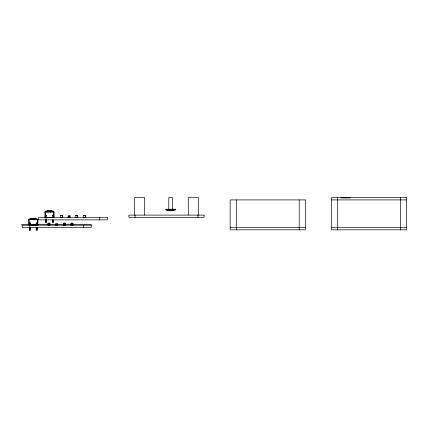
<?xml version="1.0" encoding="UTF-8"?>
<svg xmlns="http://www.w3.org/2000/svg" width="428" height="428" viewBox="0 0 428 428"><rect width="100%" height="100%" fill="white"/><g stroke="black" fill="none" stroke-linecap="round" stroke-linejoin="round"><path stroke-width="0.64" d="M340.955 197.918L350.163 197.918M331.422 199.913L406.6 199.913M165.588 209.206L175.715 209.206M165.588 209.667L175.715 209.667M166.048 210.432L175.255 210.432M46.973 210.817L52.023 210.817M167.583 210.742L173.72 210.742M46.818 210.967L52.173 210.967M45.678 211.122L47.176 211.122M51.815 211.122L53.313 211.122M44.913 211.887L54.078 211.887L54.099 217.413L44.913 217.413M44.913 212.042L54.078 212.042M60.492 215.493L62.285 215.493M75.831 215.493L77.629 215.493M83.503 215.493L85.3 215.493M45.507 215.557L46.582 215.557M52.414 215.557L53.484 215.557M60.551 215.557L62.226 215.557M75.895 215.557L77.564 215.557M83.567 215.557L85.236 215.557M68.1 216.702L70.015 216.702M60.492 217.413L62.285 217.413M75.831 217.413L77.629 217.413M83.503 217.413L85.3 217.413M30.768 218.489L35.818 218.489M30.613 218.638L35.968 218.638M29.473 218.794L30.971 218.794M35.61 218.794L37.108 218.794M37.873 219.559L28.708 219.559L28.687 225.085L37.873 225.085M28.708 219.714L37.873 219.714M45.507 221.185L46.582 221.185M52.414 221.185L53.484 221.185M45.507 221.313L46.582 221.313M52.414 221.313L53.484 221.313M48.118 223.165L49.916 223.165M63.462 223.165L65.259 223.165M71.134 223.165L72.931 223.165M29.302 223.229L30.377 223.229M36.203 223.229L37.279 223.229M48.182 223.229L49.851 223.229M63.526 223.229L65.195 223.229M71.192 223.229L72.867 223.229M55.731 224.368L57.646 224.368M21.4 224.465L91.624 224.465M48.118 225.085L49.916 225.085M55.731 225.032L57.646 225.085L57.646 223.395L55.731 223.395L55.731 225.085M63.462 225.085L65.259 225.085M71.134 225.085L72.931 225.085M230.157 227.53L305.335 227.53M331.422 227.53L406.6 227.53M29.302 228.857L30.377 228.857M36.203 228.857L37.279 228.857M29.302 228.985L30.377 228.985M36.203 228.985L37.279 228.985M400.464 197.613L400.464 229.831M337.558 197.613L337.558 229.831M299.199 199.913L299.199 229.831M236.293 199.913L236.293 229.831M198.389 215.102L198.389 197.613L188.283 197.613L188.283 215.102M197.939 215.102L197.939 217.403M172.489 209.79L172.489 197.549L168.819 197.549L168.809 209.79M144.685 215.102L144.685 197.613L134.585 197.613L134.585 215.102M135.034 215.102L135.034 217.403M99.745 217.542L99.745 219.858M85.359 215.557L85.359 217.349M85.3 215.616L85.3 217.29M83.54 225.214L83.54 227.53M83.444 215.557L83.444 217.349M77.687 215.557L77.687 217.349M77.629 215.616L77.629 217.29M75.772 215.557L75.772 217.349M72.99 223.229L72.99 225.021M71.134 223.288L71.134 224.962M71.075 223.229L71.075 225.021M65.318 223.229L65.318 225.021M63.462 223.288L63.462 224.962M63.403 223.229L63.403 225.021M62.349 215.557L62.349 217.349M62.285 215.616L62.285 217.29M60.428 215.557L60.428 217.349M53.639 211.887L53.639 217.413M53.484 217.472L53.484 215.113L52.414 215.113L52.414 217.472M53.484 219.767L53.484 222.785L52.414 222.785L52.414 219.767M49.974 223.229L49.974 225.021M48.118 223.288L48.118 224.962M48.059 223.229L48.059 225.021M46.582 217.472L46.582 215.113L45.507 215.113L45.507 217.472M46.582 219.767L46.582 222.785L45.507 222.785L45.507 219.767M46.042 217.542L46.042 219.858M45.352 211.887L45.352 217.413M44.892 211.887L44.892 217.413M37.894 219.559L37.894 225.085M37.434 219.559L37.434 225.085M37.279 225.144L37.279 222.785L36.203 222.785L36.203 225.144M37.279 227.477L37.279 230.451L36.203 230.451L36.203 227.477M30.377 225.144L30.377 222.785L29.302 222.785L29.302 225.144M30.377 227.477L30.377 230.451L29.302 230.451L29.302 227.477M29.837 225.214L29.837 227.53M29.147 219.559L29.147 225.085M406.6 197.613L331.422 197.613L331.422 229.831L406.6 229.831L406.6 197.613M305.335 199.913L230.157 199.913L230.157 229.831L305.335 229.831L305.335 199.913M204.076 215.102L128.898 215.102L128.898 217.403L204.076 217.403L204.076 215.102M70.015 215.723L68.1 215.723L68.1 217.413L70.015 217.413L70.015 215.723M107.417 217.542L38.376 217.542L38.376 219.858L107.417 219.858L107.417 217.542M91.212 225.214L22.165 225.214L22.165 227.53L91.212 227.53L91.212 225.214"/></g></svg>
